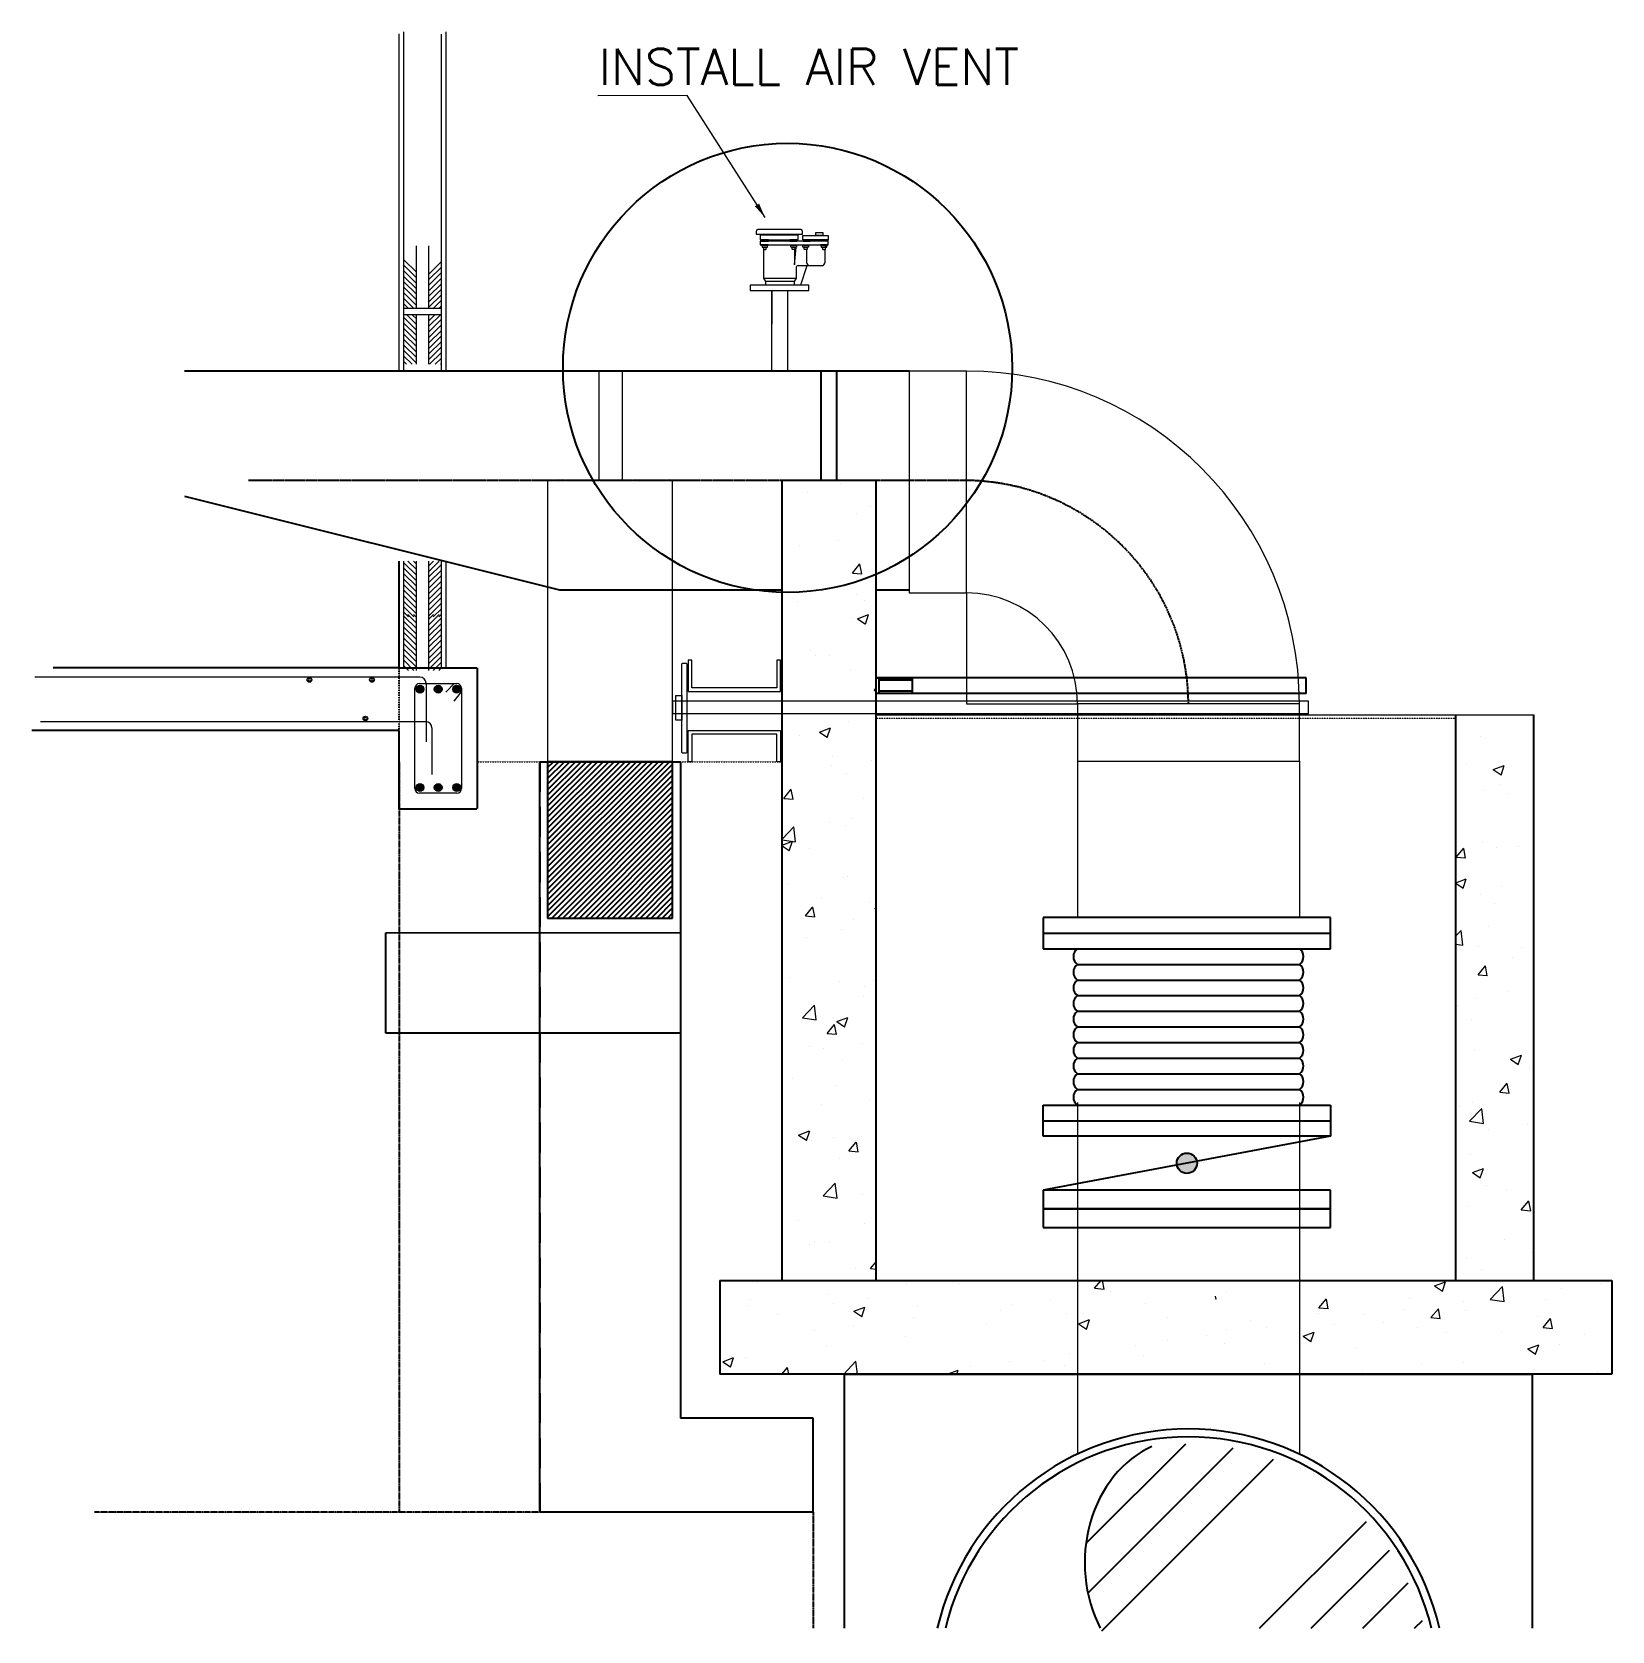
# Model space of a CAD drawing. Header units: inches. Extents: x 0 to 235202, y 0 to 184293.
# Drawn here: x 70976 to 84118, y 125496 to 138795 of the extents above; entities that cross this region are included whole.
import ezdxf

# ---------------------------------------------------------------- set-up
doc = ezdxf.new("R2010")
doc.units = ezdxf.units.IN
doc.header["$MEASUREMENT"] = 0
for name, pattern in [('CENTER', [2, 1.25, -0.25, 0.25, -0.25]), ('HIDDEN', [0.375, 0.25, -0.125]), ('PHANTOM2', [1.25, 0.625, -0.125, 0.125, -0.125, 0.125, -0.125])]:
    doc.linetypes.add(name, pattern=pattern)
for name, color, linetype in [('1', 1, 'CENTER'), ('2', 2, 'HIDDEN'), ('pipe_dimensio', 1, 'Continuous'), ('pipes', 2, 'Continuous')]:
    doc.layers.add(name, color=color, linetype=linetype)
for name, color, linetype, lineweight in [('DIM', 251, 'Continuous', 0), ('grid nos', 253, 'Continuous', 0), ('PLC WIRE', 7, 'Continuous', 0)]:
    doc.layers.add(name, color=color, linetype=linetype, lineweight=lineweight)
doc.styles.add('SIMPLEX', font='simplex.shx')
doc.dimstyles.new('Simplex', dxfattribs={"dimscale": 100, "dimtxt": 2.5, "dimasz": 2.5, "dimexe": 1, "dimexo": 1, "dimgap": 1.5, "dimtad": 3, "dimdec": 0, "dimzin": 0, "dimdsep": 46, "dimtxsty": 'SIMPLEX', "dimcen": 2.5, "dimclrd": 8, "dimclre": 8, "dimclrt": 3, "dimadec": 0, "dimazin": 0, "dimtfac": 1, "dimtdec": 0, "dimtix": 1, "dimtmove": 0, "dimatfit": 3, "dimfxl": 1, "dimtolj": 1, "dimtzin": 0, "dimlwd": -1, "dimlwe": -1, "dimarcsym": 0})

msp = doc.modelspace()

# ---------------------------------------------------------------- hatches: boundary and pattern name
at = {"layer": 'DIM'}
for points in [[(74171, 133329, 1), (74236, 133329, 1)], [(74323, 133329, 1), (74388, 133329, 1)], [(74475, 133329, 1), (74540, 133329, 1)], [(74236, 132511, 1), (74171, 132511, 1)], [(74388, 132511, 1), (74323, 132511, 1)], [(74540, 132511, 1), (74475, 132511, 1)]]:
    msp.add_hatch(color=251, dxfattribs=at).paths.add_polyline_path(points)
at = {"layer": 'pipe_dimensio'}
h = msp.add_hatch(color=251, dxfattribs=at)
h.paths.add_polyline_path([(80582, 129302), (80582, 129386), (80502, 129361, 0.32669)])
h.paths.add_polyline_path([(80663, 129412), (80582, 129386), (80582, 129302, 0.507511)])
h.paths.add_polyline_path([(80663, 129412, 0.32669), (80582, 129471), (80582, 129386)])
h.paths.add_polyline_path([(80582, 129386), (80582, 129471, 0.507511), (80502, 129361)])

# ---------------------------------------------------------------- linework, layer by layer
at = {"color": 251}
for p, q in [((77540, 135065), (77540, 135975)), ((77670, 135065), (77670, 135975)), ((77215, 128411), (77215, 135065)), ((77998, 135065), (77215, 135065)), ((77998, 128411), (77998, 135065)), ((77998, 133422), (78297, 133422)), ((77998, 133292), (77998, 133422)), ((81574, 133422), (77998, 133422)), ((78023, 133292), (78023, 133422)), ((78297, 133403), (78023, 133403)), ((78297, 133422), (78297, 133292)), ((81574, 133292), (81574, 133422)), ((78297, 133292), (77998, 133292)), ((81574, 133292), (77998, 133292)), ((78297, 133311), (78023, 133311)), ((82818, 128411), (82818, 133115)), ((83468, 128411), (83468, 133115)), ((76305, 132725), (75265, 132725)), ((75265, 132725), (75265, 131425)), ((76305, 131425), (76305, 132725)), ((75265, 131425), (76305, 131425)), ((81778, 131430), (79386, 131430)), ((79386, 131430), (79386, 131170)), ((81778, 131170), (81778, 131430)), ((73920, 131303), (76370, 131305)), ((73920, 130467), (73920, 131303)), ((76370, 131305), (76370, 130469)), ((79386, 131300), (81778, 131300)), ((79672, 131300), (81518, 131300)), ((79386, 131170), (81778, 131170)), ((79672, 131040), (81518, 131040)), ((79672, 130910), (81518, 130910)), ((79672, 130780), (81518, 130780)), ((79672, 130650), (81518, 130650)), ((76370, 130469), (73920, 130467)), ((79672, 130520), (81518, 130520)), ((79672, 130390), (81518, 130390)), ((79672, 130260), (81518, 130260)), ((79672, 130130), (81518, 130130)), ((79672, 130000), (81518, 130000)), ((79386, 129610), (79386, 129870)), ((79386, 129870), (81778, 129870)), ((81778, 129870), (81778, 129610)), ((79386, 129740), (81778, 129740)), ((81778, 129610), (79386, 129610)), ((76698, 128411), (84118, 128411)), ((76698, 128411), (76698, 127631)), ((84118, 128411), (84118, 127631)), ((84118, 127631), (76698, 127631)), ((77735, 127631), (83455, 127631)), ((77735, 125519), (77735, 127631)), ((83455, 127631), (83455, 125519))]:
    msp.add_line(p, q, dxfattribs=at)
at = {"color": 251, "linetype": 'CENTER', "ltscale": 10}
msp.add_line((78750, 135065), (72778, 135065), dxfattribs=at)
at = {"color": 251, "linetype": 'HIDDEN', "ltscale": 10}
for p, q in [((74029, 132725), (74029, 126485)), ((77475, 126485), (71495, 126485)), ((77475, 126485), (77475, 125519))]:
    msp.add_line(p, q, dxfattribs=at)
at = {"color": 251, "linetype": 'HIDDEN', "ltscale": 1000}
msp.add_line((75200, 132725), (75200, 126485), dxfattribs=at)
at = {"color": 251, "linetype": 'Continuous'}
for p, q in [((75265, 132723), (75267, 132725)), ((75265, 132677), (75313, 132725)), ((75265, 132631), (75359, 132725)), ((75265, 132585), (75405, 132725)), ((75265, 132539), (75451, 132725)), ((75265, 132493), (75497, 132725)), ((75265, 132447), (75543, 132725)), ((75265, 132401), (75589, 132725)), ((75265, 132355), (75635, 132725)), ((75265, 132309), (75681, 132725)), ((75265, 132264), (75727, 132725)), ((75265, 132218), (75773, 132725)), ((75265, 132172), (75819, 132725)), ((75265, 132126), (75865, 132725)), ((75265, 132080), (75911, 132725)), ((75265, 132034), (75957, 132725)), ((75265, 131988), (76003, 132725)), ((75265, 131942), (76049, 132725)), ((75265, 131896), (76095, 132725)), ((75265, 131850), (76140, 132725)), ((75265, 131804), (76186, 132725)), ((75265, 131758), (76232, 132725)), ((75265, 131712), (76278, 132725)), ((75265, 131666), (76305, 132706)), ((75265, 131620), (76305, 132660)), ((75265, 131574), (76305, 132614)), ((75265, 131528), (76305, 132568)), ((75265, 131482), (76305, 132522)), ((75265, 131436), (76305, 132476)), ((75300, 131425), (76305, 132430)), ((75346, 131425), (76305, 132384)), ((75392, 131425), (76305, 132338)), ((75438, 131425), (76305, 132292)), ((75484, 131425), (76305, 132246)), ((75530, 131425), (76305, 132200)), ((75576, 131425), (76305, 132154)), ((75622, 131425), (76305, 132109)), ((75668, 131425), (76305, 132063)), ((75714, 131425), (76305, 132017)), ((75760, 131425), (76305, 131971)), ((75806, 131425), (76305, 131925)), ((75852, 131425), (76305, 131879)), ((75898, 131425), (76305, 131833)), ((75944, 131425), (76305, 131787)), ((75990, 131425), (76305, 131741)), ((76035, 131425), (76305, 131695)), ((76081, 131425), (76305, 131649)), ((76127, 131425), (76305, 131603)), ((76173, 131425), (76305, 131557)), ((76219, 131425), (76305, 131511)), ((76265, 131425), (76305, 131465))]:
    msp.add_line(p, q, dxfattribs=at)
at = {"color": 170}
msp.add_circle((77261, 136001), 1868, dxfattribs=at)
at = {"color": 251, "linetype": 'CENTER', "ltscale": 10}
msp.add_arc((78728, 133198), 1867, 0.2846, 89.3129, dxfattribs=at)
at = {"color": 251}
for centre, radius, start, end in [((79716, 131105), 78.1, 123.6891, 236.3109), ((81475, 131105), 78.1, 303.6891, 56.3109), ((79716, 130975), 78.1, 123.6891, 236.3109), ((81475, 130975), 78.1, 303.6891, 56.3109), ((79716, 130845), 78.1, 123.6891, 236.3109), ((81475, 130845), 78.1, 303.6891, 56.3109), ((79716, 130715), 78.1, 123.6891, 236.3109), ((81475, 130715), 78.1, 303.6891, 56.3109), ((79716, 130585), 78.1, 123.6891, 236.3109), ((81475, 130585), 78.1, 303.6891, 56.3109), ((79716, 130455), 78.1, 123.6891, 236.3109), ((81475, 130455), 78.1, 303.6891, 56.3109), ((79716, 130325), 78.1, 123.6891, 236.3109), ((81475, 130325), 78.1, 303.6891, 56.3109), ((79716, 130195), 78.1, 123.6891, 236.3109), ((81475, 130195), 78.1, 303.6891, 56.3109), ((79716, 130065), 78.1, 123.6891, 236.3109), ((81475, 130065), 78.1, 303.6891, 56.3109), ((79716, 129935), 78.1, 123.6891, 236.3109), ((81475, 129935), 78.1, 303.6891, 56.3109), ((80595, 125031), 2080, 13.5722, 166.4278)]:
    msp.add_arc(centre, radius, start, end, dxfattribs=at)
at = {"layer": '1', "color": 251}
msp.add_line((74030, 133505), (74030, 134393), dxfattribs=at)
at = {"layer": '1', "color": 251, "linetype": 'HIDDEN', "ltscale": 0.3}
msp.add_line((74030, 132985), (74030, 133505), dxfattribs=at)
at = {"layer": '2', "color": 251}
for p, q in [((74030, 133505), (71149, 133505)), ((74030, 133505), (74680, 133505)), ((74680, 133505), (74680, 132335)), ((74030, 132985), (70976, 132985)), ((74030, 132335), (74030, 132985)), ((74030, 132335), (74680, 132335))]:
    msp.add_line(p, q, dxfattribs=at)
at = {"layer": 'DIM', "color": 251}
for p, q in [((74030, 135975), (74030, 138780)), ((74069, 136031), (74069, 138795)), ((74381, 136031), (74381, 138777)), ((74420, 135975), (74420, 138795)), ((74173, 136495), (74173, 137015)), ((74277, 136495), (74277, 137015)), ((74381, 136495), (74069, 136495)), ((74069, 135975), (74069, 136450)), ((74381, 136443), (74069, 136443)), ((74173, 136031), (74173, 136443)), ((74277, 136031), (74277, 136443)), ((74381, 135975), (74381, 136433)), ((75693, 135065), (75693, 135975)), ((75888, 135065), (75888, 135975)), ((76305, 135065), (75265, 135065)), ((75265, 135065), (75265, 132725)), ((76305, 132725), (76305, 135065)), ((74030, 133505), (74030, 134393)), ((74069, 133505), (74069, 134393)), ((74173, 133930), (74173, 134393)), ((74277, 133930), (74277, 134393)), ((74381, 133505), (74381, 134393)), ((74420, 133505), (74420, 134393)), ((74173, 133485), (74173, 133949)), ((74277, 133485), (74277, 133949)), ((76380, 133541), (76385, 133546)), ((76380, 132802), (76380, 133541)), ((76385, 133546), (76418, 133546)), ((76418, 133546), (76423, 133541)), ((76423, 133541), (76423, 132802)), ((76433, 133569), (76433, 133309)), ((76464, 133569), (76433, 133569)), ((76464, 133340), (76464, 133569)), ((77202, 133569), (77171, 133569)), ((77171, 133569), (77171, 133340)), ((77202, 133309), (77202, 133569)), ((74202, 133430), (71001, 133430)), ((74160, 132504), (74160, 133336)), ((74199, 133375), (74511, 133375)), ((74254, 133378), (74254, 132891)), ((74417, 133304), (74487, 133375)), ((74488, 133229), (74550, 133306)), ((74550, 133336), (74550, 132504)), ((76332, 133275), (76380, 133275)), ((76332, 133072), (76332, 133275)), ((76380, 133275), (76380, 133072)), ((76433, 133309), (76818, 133309)), ((76818, 133340), (76464, 133340)), ((77171, 133340), (76818, 133340)), ((76818, 133309), (77202, 133309)), ((81595, 133230), (76305, 133230)), ((76305, 133230), (76305, 133126)), ((76305, 133126), (81595, 133126)), ((81595, 133126), (81595, 133230)), ((74251, 133058), (71046, 133058)), ((74303, 133006), (74303, 132620)), ((76380, 133072), (76332, 133072)), ((76433, 132725), (76433, 132985)), ((76433, 132985), (76818, 132985)), ((76818, 132954), (76464, 132954)), ((76464, 132954), (76464, 132725)), ((76818, 132985), (77202, 132985)), ((77171, 132954), (76818, 132954)), ((77171, 132725), (77171, 132954)), ((77202, 132985), (77202, 132725)), ((75265, 132725), (76305, 132725)), ((76385, 132797), (76380, 132802)), ((76418, 132797), (76385, 132797)), ((76423, 132802), (76418, 132797)), ((76464, 132725), (76433, 132725)), ((77202, 132725), (77171, 132725)), ((74511, 132465), (74199, 132465))]:
    msp.add_line(p, q, dxfattribs=at)
at = {"layer": 'DIM', "color": 170, "linetype": 'Continuous'}
for p, q in [((77061, 136986), (77061, 136746)), ((77319, 136858), (77331, 137004)), ((77319, 136985), (77319, 136858)), ((77418, 136985), (77418, 136877)), ((77571, 136985), (77571, 136876)), ((77578, 137004), (77578, 137021)), ((77546, 136851), (77348, 136851)), ((77422, 136851), (77367, 136688)), ((77061, 136746), (77078, 136720)), ((77061, 136746), (77331, 136746)), ((77078, 136720), (77078, 136688)), ((77315, 136720), (77078, 136720)), ((77331, 136746), (77315, 136720)), ((77315, 136720), (77315, 136688)), ((77331, 136833), (77331, 136746)), ((77129, 136645), (77129, 136365)), ((77259, 136645), (77259, 136365))]:
    msp.add_line(p, q, dxfattribs=at)
at = {"layer": 'DIM', "color": 251, "linetype": 'Continuous'}
for p, q in [((74173, 136796), (74069, 136900)), ((74173, 136750), (74069, 136854)), ((74277, 136781), (74381, 136885)), ((74173, 136704), (74069, 136808)), ((74173, 136658), (74069, 136762)), ((74173, 136613), (74069, 136717)), ((74277, 136735), (74381, 136839)), ((74277, 136689), (74381, 136793)), ((74277, 136643), (74381, 136747)), ((74173, 136567), (74069, 136671)), ((74173, 136521), (74069, 136625)), ((74277, 136597), (74381, 136701)), ((74277, 136551), (74381, 136655)), ((74277, 136505), (74381, 136609)), ((74153, 136495), (74069, 136579)), ((74107, 136495), (74069, 136533)), ((74313, 136495), (74381, 136563)), ((74359, 136495), (74381, 136517)), ((74173, 136316), (74069, 136420)), ((74173, 136270), (74069, 136374)), ((74173, 136224), (74069, 136328)), ((74173, 136362), (74093, 136443)), ((74173, 136408), (74139, 136443)), ((74277, 136439), (74281, 136443)), ((74277, 136393), (74327, 136443)), ((74277, 136347), (74373, 136443)), ((74277, 136301), (74381, 136405)), ((74277, 136255), (74381, 136359)), ((74277, 136209), (74381, 136313)), ((74173, 136178), (74069, 136282)), ((74173, 136132), (74069, 136236)), ((74173, 136086), (74069, 136190)), ((74277, 136163), (74381, 136267)), ((74277, 136117), (74381, 136221)), ((74173, 136041), (74069, 136145)), ((74137, 136031), (74069, 136099)), ((74091, 136031), (74069, 136053)), ((74277, 136071), (74381, 136175)), ((74283, 136031), (74381, 136129)), ((74329, 136031), (74381, 136083)), ((74375, 136031), (74381, 136037)), ((77701, 135038), (77701, 135038)), ((77427, 134965), (77427, 134965)), ((77834, 134790), (77834, 134790)), ((77952, 134844), (77952, 134844)), ((77359, 134525), (77359, 134525)), ((77684, 134568), (77684, 134568)), ((74173, 134277), (74069, 134381)), ((74173, 134231), (74069, 134335)), ((74173, 134323), (74103, 134393)), ((74173, 134369), (74149, 134393)), ((74277, 134354), (74317, 134393)), ((74277, 134308), (74363, 134393)), ((74277, 134262), (74381, 134366)), ((74277, 134216), (74381, 134320)), ((77800, 134295), (77863, 134370)), ((77818, 134357), (77818, 134357)), ((77878, 134287), (77863, 134369)), ((74173, 134185), (74069, 134289)), ((74173, 134139), (74069, 134243)), ((74173, 134093), (74069, 134197)), ((74277, 134170), (74381, 134274)), ((74277, 134124), (74381, 134228)), ((77800, 134295), (77878, 134288)), ((77868, 134271), (77868, 134271)), ((74173, 134047), (74069, 134151)), ((74173, 134001), (74069, 134105)), ((74173, 133955), (74069, 134059)), ((74277, 134078), (74381, 134182)), ((74277, 134032), (74381, 134136)), ((74277, 133986), (74381, 134090)), ((77342, 134055), (77342, 134055)), ((77448, 134126), (77448, 134126)), ((77834, 134120), (77834, 134120)), ((77898, 134068), (77898, 134068)), ((74153, 133930), (74069, 134013)), ((74107, 133930), (74069, 133968)), ((74173, 133833), (74069, 133937)), ((74173, 133879), (74103, 133949)), ((74173, 133925), (74149, 133949)), ((74277, 133940), (74381, 134044)), ((74277, 133910), (74317, 133949)), ((74277, 133864), (74363, 133949)), ((74277, 133818), (74381, 133922)), ((74313, 133930), (74381, 133998)), ((74359, 133930), (74381, 133952)), ((77803, 133924), (77803, 133924)), ((77843, 133915), (77934, 133950)), ((77908, 133870), (77934, 133949)), ((74173, 133787), (74069, 133891)), ((74173, 133741), (74069, 133845)), ((74173, 133695), (74069, 133799)), ((74277, 133772), (74381, 133876)), ((74277, 133726), (74381, 133830)), ((77843, 133915), (77907, 133871)), ((74173, 133649), (74069, 133753)), ((74173, 133603), (74069, 133707)), ((74173, 133557), (74069, 133661)), ((74277, 133680), (74381, 133784)), ((74277, 133634), (74381, 133738)), ((74277, 133588), (74381, 133692)), ((74173, 133511), (74069, 133615)), ((74153, 133485), (74069, 133569)), ((74107, 133485), (74069, 133523)), ((74277, 133542), (74381, 133646)), ((74277, 133496), (74381, 133600)), ((74313, 133485), (74381, 133554)), ((77451, 133652), (77451, 133652)), ((77492, 133607), (77492, 133607)), ((77610, 133611), (77610, 133611)), ((74359, 133485), (74381, 133508)), ((77787, 133491), (77787, 133491)), ((77981, 133317), (77998, 133338)), ((77981, 133317), (77998, 133316)), ((77526, 132972), (77617, 133007)), ((77591, 132928), (77618, 133006)), ((77771, 133059), (77771, 133059)), ((77356, 132946), (77356, 132946)), ((77526, 132972), (77591, 132929)), ((83022, 132932), (83022, 132932)), ((83070, 132918), (83070, 132918)), ((77631, 132772), (77631, 132772)), ((77955, 132733), (77955, 132733)), ((77629, 132690), (77629, 132690)), ((77755, 132626), (77755, 132626)), ((82908, 132712), (82908, 132712)), ((83131, 132660), (83222, 132695)), ((83131, 132660), (83196, 132616)), ((83196, 132615), (83222, 132694)), ((77229, 132421), (77291, 132496)), ((77306, 132413), (77291, 132495)), ((83054, 132485), (83054, 132485)), ((83182, 132537), (83182, 132537)), ((83251, 132462), (83251, 132462)), ((77229, 132421), (77306, 132414)), ((77894, 132422), (77894, 132422)), ((77613, 132220), (77613, 132220)), ((77739, 132193), (77739, 132193)), ((77792, 132256), (77792, 132256)), ((77215, 132082), (77313, 132184)), ((77215, 132077), (77328, 132060)), ((77215, 132032), (77301, 132065)), ((77275, 131985), (77301, 132064)), ((77287, 132177), (77287, 132177)), ((77328, 132059), (77313, 132183)), ((77215, 132026), (77275, 131986)), ((77447, 132006), (77447, 132006)), ((82823, 131932), (82886, 132006)), ((82823, 131932), (82901, 131925)), ((82901, 131924), (82886, 132005)), ((83038, 132053), (83038, 132053)), ((83159, 132015), (83159, 132015)), ((83344, 132022), (83344, 132022)), ((77271, 131707), (77271, 131707)), ((77724, 131760), (77724, 131760)), ((77763, 131772), (77763, 131772)), ((82818, 131719), (82906, 131752)), ((82818, 131715), (82880, 131674)), ((82880, 131673), (82906, 131751)), ((83197, 131686), (83197, 131686)), ((77539, 131592), (77539, 131592)), ((77944, 131551), (77944, 131551)), ((83022, 131620), (83022, 131620)), ((83142, 131545), (83142, 131545)), ((77409, 131443), (77472, 131518)), ((77409, 131443), (77487, 131436)), ((77487, 131435), (77472, 131517)), ((77813, 131417), (77813, 131417)), ((77986, 131506), (77998, 131511)), ((77986, 131506), (77998, 131498)), ((77421, 131260), (77421, 131260)), ((77708, 131328), (77708, 131328)), ((82818, 131277), (82863, 131323)), ((82877, 131199), (82863, 131322)), ((83090, 131357), (83090, 131357)), ((82818, 131208), (82877, 131199)), ((83007, 131187), (83007, 131187)), ((83364, 131183), (83364, 131183)), ((83004, 130954), (83066, 131028)), ((83081, 130946), (83066, 131027)), ((83292, 131097), (83292, 131097)), ((77280, 130931), (77280, 130931)), ((77692, 130895), (77692, 130895)), ((77974, 130902), (77974, 130902)), ((83004, 130954), (83081, 130947)), ((77890, 130775), (77890, 130775)), ((77900, 130855), (77900, 130855)), ((82991, 130754), (82991, 130754)), ((83247, 130816), (83247, 130816)), ((77384, 130596), (77486, 130702)), ((77384, 130596), (77500, 130579)), ((77500, 130578), (77486, 130701)), ((77670, 130564), (77761, 130598)), ((77735, 130519), (77761, 130597)), ((82832, 130696), (82832, 130696)), ((77589, 130465), (77652, 130540)), ((77589, 130465), (77667, 130459)), ((77667, 130458), (77652, 130539)), ((77670, 130564), (77734, 130520)), ((77676, 130462), (77676, 130462)), ((82950, 130584), (82950, 130584)), ((77444, 130360), (77444, 130360)), ((77558, 130342), (77558, 130342)), ((77884, 130385), (77884, 130385)), ((77721, 130237), (77721, 130237)), ((82975, 130322), (82975, 130322)), ((83275, 130251), (83366, 130286)), ((83275, 130251), (83339, 130208)), ((83339, 130207), (83366, 130285)), ((77301, 130092), (77301, 130092)), ((77995, 130063), (77995, 130063)), ((83429, 130180), (83429, 130180)), ((77660, 130029), (77660, 130029)), ((83184, 129976), (83247, 130051)), ((83184, 129976), (83262, 129969)), ((83193, 130040), (83193, 130040)), ((83262, 129968), (83247, 130050)), ((83273, 130003), (83273, 130003)), ((77216, 129829), (77216, 129829)), ((77542, 129872), (77542, 129872)), ((77940, 129905), (77940, 129905)), ((82853, 129858), (82853, 129858)), ((82934, 129736), (83035, 129841)), ((82959, 129889), (82959, 129889)), ((83050, 129717), (83035, 129840)), ((82934, 129736), (83050, 129718)), ((83088, 129667), (83088, 129667)), ((83413, 129710), (83413, 129710)), ((77353, 129621), (77444, 129656)), ((77353, 129621), (77418, 129577)), ((77418, 129576), (77445, 129655)), ((77462, 129577), (77462, 129577)), ((77645, 129597), (77645, 129597)), ((77770, 129488), (77832, 129562)), ((77848, 129480), (77833, 129561)), ((77692, 129424), (77692, 129424)), ((77770, 129488), (77847, 129481)), ((82943, 129456), (82943, 129456)), ((82958, 129308), (83049, 129343)), ((82958, 129308), (83023, 129265)), ((83014, 129342), (83014, 129342)), ((83023, 129264), (83049, 129342)), ((77557, 129115), (77658, 129220)), ((77629, 129164), (77629, 129164)), ((77672, 129096), (77658, 129220)), ((83071, 129197), (83071, 129197)), ((83243, 129170), (83243, 129170)), ((77557, 129115), (77672, 129097)), ((77886, 129129), (77886, 129129)), ((82928, 129023), (82928, 129023)), ((83364, 128998), (83427, 129073)), ((83442, 128990), (83427, 129072)), ((77350, 128912), (77350, 128912)), ((77903, 128883), (77903, 128883)), ((83364, 128998), (83442, 128991)), ((77483, 128738), (77483, 128738)), ((83221, 128749), (83221, 128749)), ((77440, 128714), (77440, 128714)), ((77613, 128731), (77613, 128731)), ((83455, 128648), (83455, 128648)), ((77829, 128507), (77829, 128507)), ((77950, 128510), (77998, 128567)), ((77950, 128510), (77998, 128505)), ((82912, 128591), (82912, 128591)), ((83035, 128503), (83035, 128503)), ((77008, 128399), (77008, 128399)), ((78254, 128381), (78254, 128381)), ((78694, 128389), (78694, 128389)), ((79815, 128346), (79869, 128411)), ((79815, 128346), (79893, 128340)), ((79893, 128339), (79879, 128411)), ((81580, 128410), (81580, 128410)), ((82642, 128366), (82733, 128401)), ((82642, 128366), (82707, 128322)), ((82707, 128321), (82733, 128400)), ((83106, 128254), (83208, 128360)), ((83190, 128394), (83190, 128394)), ((83222, 128235), (83208, 128359)), ((83700, 128345), (83700, 128345)), ((84026, 128387), (84026, 128387)), ((76930, 128207), (76930, 128207)), ((76950, 128252), (76950, 128252)), ((77597, 128298), (77597, 128298)), ((77644, 128222), (77644, 128222)), ((77936, 128259), (77936, 128259)), ((79126, 128210), (79126, 128210)), ((79451, 128253), (79451, 128253)), ((79944, 128318), (79944, 128318)), ((80237, 128221), (80237, 128221)), ((80825, 128257), (80821, 128281)), ((80821, 128258), (80825, 128258)), ((80912, 128318), (80912, 128318)), ((81680, 128183), (81743, 128258)), ((81758, 128176), (81743, 128257)), ((82431, 128264), (82431, 128264)), ((82879, 128236), (82879, 128236)), ((83106, 128254), (83222, 128236)), ((83563, 128249), (83563, 128249)), ((77178, 128129), (77178, 128129)), ((77813, 128155), (77904, 128190)), ((77813, 128155), (77878, 128111)), ((77878, 128110), (77904, 128189)), ((78305, 128102), (78305, 128102)), ((78338, 128193), (78338, 128193)), ((79032, 128164), (79032, 128164)), ((79581, 128138), (79581, 128138)), ((79681, 128051), (79772, 128086)), ((79726, 128134), (79726, 128134)), ((79746, 128006), (79773, 128085)), ((80420, 128105), (80420, 128105)), ((81114, 128076), (81114, 128076)), ((81673, 128134), (81673, 128134)), ((81680, 128183), (81758, 128177)), ((82062, 128129), (82062, 128129)), ((82387, 128172), (82387, 128172)), ((82612, 128102), (82675, 128176)), ((82612, 128102), (82690, 128095)), ((82690, 128094), (82675, 128175)), ((82896, 128158), (82896, 128158)), ((83501, 128109), (83501, 128109)), ((83545, 128020), (83607, 128095)), ((83623, 128012), (83608, 128094)), ((77487, 127994), (77487, 127994)), ((77813, 128037), (77813, 128037)), ((78238, 127949), (78238, 127949)), ((78913, 128046), (78913, 128046)), ((79681, 128051), (79746, 128007)), ((80748, 127956), (80748, 127956)), ((80915, 128004), (80915, 128004)), ((81241, 128021), (81241, 128021)), ((81550, 127947), (81641, 127981)), ((81550, 127947), (81614, 127903)), ((81564, 127977), (81564, 127977)), ((81614, 127902), (81641, 127980)), ((81808, 128046), (81808, 128046)), ((82221, 128060), (82221, 128060)), ((82502, 128017), (82502, 128017)), ((82743, 127979), (82743, 127979)), ((83196, 127988), (83196, 127988)), ((83545, 128020), (83622, 128013)), ((83890, 127958), (83890, 127958)), ((77581, 127865), (77581, 127865)), ((79602, 127805), (79602, 127805)), ((80157, 127874), (80157, 127874)), ((80423, 127913), (80423, 127913)), ((80897, 127886), (80897, 127886)), ((81985, 127848), (81985, 127848)), ((83358, 127832), (83358, 127832)), ((83418, 127842), (83509, 127877)), ((83418, 127842), (83483, 127799)), ((83483, 127798), (83509, 127876)), ((83548, 127817), (83548, 127817)), ((83684, 127875), (83684, 127875)), ((76721, 127735), (76812, 127770)), ((76721, 127735), (76785, 127692)), ((76786, 127691), (76812, 127769)), ((76914, 127774), (76914, 127774)), ((77213, 127631), (77261, 127688)), ((77271, 127631), (77261, 127687)), ((77729, 127633), (77830, 127739)), ((77843, 127631), (77830, 127738)), ((78784, 127697), (78784, 127697)), ((79109, 127740), (79109, 127740)), ((79399, 127743), (79399, 127743)), ((79565, 127705), (79565, 127705)), ((80221, 127788), (80221, 127788)), ((81227, 127718), (81227, 127718)), ((82537, 127724), (82537, 127724)), ((82880, 127725), (82880, 127725)), ((77729, 127633), (77744, 127631)), ((78589, 127631), (78680, 127666)), ((78589, 127631), (78589, 127631)), ((78669, 127631), (78680, 127665)), ((82045, 127659), (82045, 127659)), ((83998, 127654), (83998, 127654))]:
    msp.add_line(p, q, dxfattribs=at)
at = {"layer": 'DIM', "color": 251, "linetype": 'Continuous', "ltscale": 0.08}
msp.add_line((77998, 133115), (83468, 133115), dxfattribs=at)
at = {"layer": 'DIM', "color": 251, "linetype": 'HIDDEN', "ltscale": 0.08}
msp.add_line((77998, 133089), (82818, 133089), dxfattribs=at)
at = {"layer": 'DIM', "color": 251, "linetype": 'PHANTOM2', "ltscale": 0.08}
msp.add_line((74680, 132725), (77215, 132725), dxfattribs=at)
at = {"layer": 'DIM', "color": 170, "linetype": 'Continuous'}
msp.add_lwpolyline([(77366, 137153), (77019, 137153, 0.414214), (77001, 137135), (77001, 137114), (77384, 137114), (77384, 137135, 0.414214)], format="xyb", close=True, dxfattribs=at)
for points in [[(77554, 137102), (77497, 137102), (77497, 137126), (77554, 137126)], [(77599, 137056), (77032, 137056), (77032, 137023), (77599, 137023)], [(77348, 137106), (77034, 137106), (77034, 137066), (77348, 137066)], [(77100, 137023), (77042, 137023), (77042, 137021), (77100, 137021)], [(77045, 137056), (77102, 137056), (77102, 137066), (77045, 137066)], [(77094, 137021), (77049, 137021), (77049, 137004), (77094, 137004)], [(77083, 137004), (77060, 137004), (77060, 136988), (77062, 136985), (77081, 136985), (77083, 136988)], [(77280, 137056), (77337, 137056), (77337, 137066), (77280, 137066)], [(77282, 137023), (77340, 137023), (77340, 137021), (77282, 137021)], [(77288, 137021), (77334, 137021), (77334, 137004), (77288, 137004)], [(77299, 137004), (77322, 137004), (77322, 136988), (77320, 136985), (77301, 136985), (77299, 136988)], [(77383, 137023), (77441, 137023), (77441, 137021), (77383, 137021)], [(77599, 137066), (77387, 137066), (77387, 137102), (77599, 137102)], [(77389, 137021), (77435, 137021), (77435, 137004), (77389, 137004)], [(77391, 137056), (77448, 137056), (77448, 137066), (77391, 137066)], [(77400, 137004), (77424, 137004), (77424, 136988), (77421, 136985), (77403, 136985), (77400, 136988)], [(77593, 137023), (77535, 137023), (77535, 137021), (77593, 137021)], [(77595, 137056), (77538, 137056), (77538, 137066), (77595, 137066)], [(77587, 137021), (77541, 137021), (77541, 137004), (77587, 137004)], [(77576, 137004), (77552, 137004), (77552, 136988), (77555, 136985), (77573, 136985), (77576, 136988)], [(77439, 136688), (76949, 136688), (76949, 136645), (77439, 136645)], [(77129, 136645), (77259, 136645), (77259, 135975), (77129, 135975)]]:
    msp.add_lwpolyline(points, close=True, dxfattribs=at)
at = {"layer": 'DIM', "color": 251}
for centre, radius in [((73284, 133406), 19.5), ((73804, 133406), 19.5), ((74203, 133329), 32.5), ((74355, 133329), 32.5), ((74508, 133329), 32.5), ((73749, 133084), 19.5), ((74203, 132511), 32.5), ((74355, 132511), 32.5), ((74508, 132511), 32.5)]:
    msp.add_circle(centre, radius, dxfattribs=at)
at = {"layer": 'DIM', "color": 170, "linetype": 'Continuous'}
for centre, radius, start, end in [((77350, 136833), 18.4, 95.8764, 189.1397), ((77453, 136887), 36.6, 195.3806, 254.1218), ((77546, 136876), 24.9, 270, 0)]:
    msp.add_arc(centre, radius, start, end, dxfattribs=at)
at = {"layer": 'DIM', "color": 251}
for centre, radius, start, end in [((73284, 133406), 9.75, 0, 180), ((73284, 133406), 9.75, 180, 0), ((73804, 133406), 9.75, 0, 180), ((73804, 133406), 9.75, 180, 0), ((74202, 133378), 52, 0, 90), ((74199, 133336), 39, 90, 180), ((74511, 133336), 39, 0, 90), ((73749, 133084), 9.75, 0, 180), ((73749, 133084), 9.75, 180, 0), ((74251, 133006), 52, 0, 90), ((74199, 132504), 39, 180, 270), ((74511, 132504), 39, 270, 0)]:
    msp.add_arc(centre, radius, start, end, dxfattribs=at)
at = {"layer": 'grid nos', "color": 251}
for p, q in [((78750, 134129), (78750, 133207)), ((78750, 133207), (79672, 133207))]:
    msp.add_line(p, q, dxfattribs=at)
at = {"layer": 'pipe_dimensio', "color": 251}
for p, q in [((75625, 135975), (72245, 135975)), ((78273, 135975), (75625, 135975)), ((75625, 135975), (75625, 135975)), ((72245, 134935), (75365, 134155)), ((75365, 134155), (76123, 134155)), ((75980, 134155), (77215, 134155)), ((77998, 134155), (78273, 134155)), ((75200, 126485), (75200, 132725)), ((75200, 132725), (76370, 132725)), ((76370, 132725), (76370, 127265)), ((81778, 129610), (79386, 129163)), ((81778, 129163), (79386, 129163)), ((79386, 129163), (79386, 129007)), ((81778, 129007), (81778, 129163)), ((81778, 129007), (79386, 129007)), ((79386, 129007), (79386, 128851)), ((79386, 129007), (81778, 129007)), ((81778, 128851), (81778, 129007)), ((79386, 128851), (81778, 128851)), ((77475, 127265), (76370, 127265)), ((77475, 126485), (77475, 127265)), ((77475, 126485), (75200, 126485))]:
    msp.add_line(p, q, dxfattribs=at)
msp.add_circle((80582, 129386), 84.4, dxfattribs=at)
at = {"layer": 'pipes', "color": 251, "linetype": 'Continuous', "ltscale": 2000}
for p, q in [((79743, 126223), (80573, 127053)), ((79759, 125810), (80968, 127019)), ((79875, 125496), (81304, 126925)), ((81187, 125519), (82076, 126408)), ((81617, 125519), (82267, 126169)), ((82046, 125519), (82423, 125896)), ((82476, 125519), (82541, 125584))]:
    msp.add_line(p, q, dxfattribs=at)
at = {"layer": 'pipes', "color": 251, "ltscale": 2000}
msp.add_arc((80595, 125031), 2145, 13.1534, 166.8466, dxfattribs=at)
msp.add_ellipse((80595, 126064), major_axis=(0, 1033), ratio=0.835274, start_param=0.360385, end_param=2.126307, dxfattribs=at)
at = {"layer": 'PLC WIRE', "color": 251, "ltscale": 2000}
for p, q in [((78750, 135975), (78273, 135975)), ((78273, 135975), (78273, 134129)), ((78750, 134129), (78750, 135975)), ((78750, 134129), (78750, 135975)), ((78273, 134129), (78750, 134129)), ((81518, 133207), (79672, 133207)), ((81518, 133207), (79672, 133207)), ((79672, 133207), (79672, 133033)), ((81518, 132730), (81518, 133207)), ((79672, 133089), (79672, 131430)), ((79672, 133033), (79672, 132730)), ((79672, 132730), (81518, 132730)), ((81518, 132730), (81518, 131432)), ((79672, 129891), (79672, 126967)), ((81518, 129891), (81518, 126967))]:
    msp.add_line(p, q, dxfattribs=at)
for radius in [2768, 922]:
    msp.add_arc((78750, 133207), radius, 0, 90, dxfattribs=at)

# ---------------------------------------------------------------- texts
at = {"layer": 'DIM', "color": 2, "style": 'SIMPLEX'}
msp.add_text('INSTALL AIR VENT', height=300, dxfattribs=at).set_placement((75689, 138354))

# ---------------------------------------------------------------- leaders
at = {"layer": 'DIM', "color": 50}
msp.add_leader([(77074, 137251), (76425, 138265), (75684, 138264)], dimstyle='Simplex', override={"dimscale": 50, "dimclrd": 1}, dxfattribs=at)

doc.saveas('drawing.dxf')
